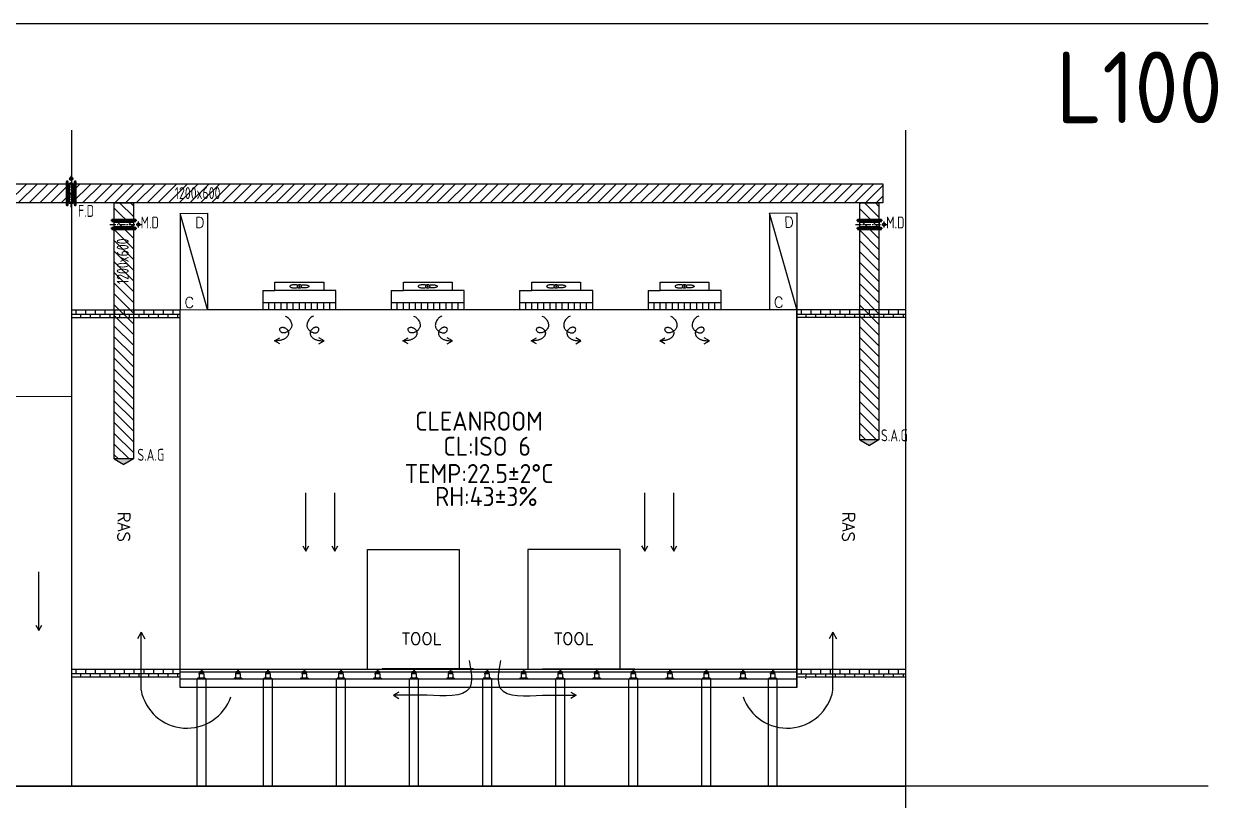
# Model space of a CAD drawing. Header units: millimetres. Extents: x 108 to 3316, y 96 to 2090.
# Drawn here: x 1098.6 to 1348.6, y 790 to 952.5 of the extents above; entities that cross this region are included whole.
import ezdxf
from ezdxf.enums import TextEntityAlignment as Align

# ---------------------------------------------------------------- set-up
doc = ezdxf.new("R2010")
doc.units = ezdxf.units.MM
doc.linetypes.add('CENTER', pattern=[2, 1.25, -0.25, 0.25, -0.25])
for name, color, linetype in [('A-DETL-01', 1, 'Continuous'), ('DETL-TXT', 4, 'Continuous'), ('M-CEQPM-MAU', 22, 'Continuous'), ('M-CMDUCT-LINE', 15, 'Continuous'), ('M-EQPM-TXT', 4, 'Continuous'), ('M-FM-LINE3', 3, 'Continuous'), ('M-HVAC-CMDUCT', 150, 'Continuous'), ('U-EX-TXT', 4, 'Continuous')]:
    doc.layers.add(name, color=color, linetype=linetype)
doc.styles.add('AA-TXT', font='isocp.shx', dxfattribs={"bigfont": 'chineset.shx'})
doc.styles.add('STDTEXT', font='simplex.shx', dxfattribs={"bigfont": 'china.shx'})

msp = doc.modelspace()

# ---------------------------------------------------------------- hatches: boundary and pattern name
at = {"layer": 'M-CEQPM-MAU'}
h = msp.add_hatch(dxfattribs=at)
h.set_pattern_fill('AR-B88', color=252, scale=0.01)
h.set_pattern_definition([(360, (-39781.4396, -83852.844), (1e-15, 2.032), []), (90, (-39781.4396, -83852.844), (-1.016, 2.032), [2.032, -2.032])])
h.paths.add_polyline_path([(1131.29, 892.67), (1108.54, 892.67), (1108.54, 891.06), (1131.29, 891.06)])
h = msp.add_hatch(dxfattribs=at)
h.set_pattern_fill('AR-B88', color=252, scale=0.01)
h.set_pattern_definition([(360, (-39629.5873, -83852.7916), (1e-15, 2.032), []), (90, (-39629.5873, -83852.7916), (-1.016, 2.032), [2.032, -2.032])])
h.paths.add_polyline_path([(1283.14, 892.72), (1260.39, 892.72), (1260.39, 891.12), (1283.14, 891.12)])
h = msp.add_hatch(dxfattribs=at)
h.set_pattern_fill('AR-B88', color=252, scale=0.01)
h.set_pattern_definition([(360, (-39781.4396, -83928.0718), (1e-15, 2.032), []), (90, (-39781.4396, -83928.0718), (-1.016, 2.032), [2.032, -2.032])])
h.paths.add_polyline_path([(1131.29, 817.44), (1108.54, 817.44), (1108.54, 815.84), (1131.29, 815.84)])
h = msp.add_hatch(dxfattribs=at)
h.set_pattern_fill('AR-B88', color=252, scale=0.01)
h.set_pattern_definition([(360, (-39629.5873, -83928.086), (1e-15, 2.032), []), (90, (-39629.5873, -83928.086), (-1.016, 2.032), [2.032, -2.032])])
h.paths.add_polyline_path([(1283.14, 817.43), (1260.39, 817.43), (1260.39, 815.82), (1283.14, 815.82)])
at = {"layer": 'M-CMDUCT-LINE'}
h = msp.add_hatch(dxfattribs=at)
h.set_pattern_fill('ANSI31', color=256, scale=0.5, style=0)
h.set_pattern_definition([(45, (1845.444, 742.6032), (-1.122532, 1.122532), [])])
h.paths.add_polyline_path([(954.05, 919.06), (1278.43, 919.06), (1278.43, 915.06), (954.05, 915.06)])
h = msp.add_hatch(dxfattribs=at)
h.set_pattern_fill('ANSI31', color=256, scale=0.5, angle=-90, style=0)
h.set_pattern_definition([(315, (945.0578, 62.6425), (1.122532, 1.122532), [])])
h.paths.add_polyline_path([(1121.51, 915.06), (1121.51, 861.43), (1117.51, 861.43), (1117.51, 915.06)])
h = msp.add_hatch(dxfattribs=at)
h.set_pattern_fill('ANSI31', color=256, scale=0.5, angle=-90, style=0)
h.set_pattern_definition([(315, (1101.147, 37.8193), (1.122532, 1.122532), [])])
h.paths.add_polyline_path([(1277.6, 915.06), (1277.6, 865.41), (1273.6, 865.41), (1273.6, 915.06)])
at = {"layer": 'M-FM-LINE3', "linetype": 'Continuous'}
h = msp.add_hatch(color=256, dxfattribs=at)
edge = h.paths.add_edge_path()
edge.add_arc((1108.5, 920.1), 0.333, 0, 360)
at = {"layer": 'M-HVAC-CMDUCT'}
for points in [[(1277.6, 865.41), (1273.6, 865.41), (1275.6, 864.25)], [(1121.51, 861.43), (1117.51, 861.43), (1119.51, 860.27)]]:
    msp.add_hatch(color=256, dxfattribs=at).paths.add_polyline_path(points)

# ---------------------------------------------------------------- linework, layer by layer
at = {"color": 252}
for points in [[(1108.54, 892.67), (1131.29, 892.67)], [(1260.39, 892.72), (1283.14, 892.72)], [(1108.54, 891.06), (1131.29, 891.06)], [(1260.39, 891.12), (1283.14, 891.12)], [(1108.54, 817.44), (1131.29, 817.44)], [(1108.54, 815.84), (1131.29, 815.84)], [(1260.39, 817.43), (1283.14, 817.43)], [(1260.39, 815.82), (1283.14, 815.82)]]:
    msp.add_lwpolyline(points, dxfattribs=at)
at = {"layer": 'A-DETL-01', "color": 252, "linetype": 'Continuous'}
for p, q in [((1108.54, 930.26), (1108.54, 792.9)), ((1283.14, 930.26), (1283.14, 792.9)), ((1260.39, 892.72), (1260.39, 813.6))]:
    msp.add_line(p, q, dxfattribs=at)
at = {"layer": 'A-DETL-01', "color": 252}
msp.add_lwpolyline([(995.18, 792.9), (1283.14, 792.9), (1283.14, 593.3), (995.18, 593.3)], close=True, dxfattribs=at)
at = {"layer": 'M-CEQPM-MAU', "color": 252}
for p, q in [((1131.29, 912.84), (1131.29, 892.67)), ((1254.65, 912.89), (1254.65, 892.72)), ((1131.29, 892.67), (1137.03, 892.72)), ((1170.55, 817.48), (1170.55, 842.48)), ((1170.55, 842.48), (1189.69, 842.48)), ((1189.69, 842.48), (1189.69, 817.48)), ((1223.43, 842.48), (1204.12, 842.48)), ((1204.12, 842.48), (1204.12, 817.48)), ((1223.43, 817.48), (1223.43, 842.48)), ((1192.75, 817.48), (1173.61, 817.48)), ((1207.18, 817.48), (1226.49, 817.48))]:
    msp.add_line(p, q, dxfattribs=at)
at = {"layer": 'M-CEQPM-MAU', "color": 252, "ltscale": 0.1}
for p, q in [((1151.16, 896.72), (1151.16, 898.42)), ((1151.16, 898.42), (1161.36, 898.42)), ((1161.36, 898.42), (1161.36, 896.72)), ((1178.04, 896.72), (1178.04, 898.42)), ((1178.04, 898.42), (1188.24, 898.42)), ((1188.24, 898.42), (1188.24, 896.72)), ((1204.92, 896.72), (1204.92, 898.42)), ((1204.92, 898.42), (1215.12, 898.42)), ((1215.12, 898.42), (1215.12, 896.72)), ((1231.8, 896.72), (1231.8, 898.42)), ((1231.8, 898.42), (1242, 898.42)), ((1242, 898.42), (1242, 896.72)), ((1148.61, 896.72), (1151.16, 896.72)), ((1148.61, 896.72), (1148.61, 892.72)), ((1161.36, 896.72), (1151.16, 896.72)), ((1163.91, 896.72), (1161.36, 896.72)), ((1163.91, 892.72), (1163.91, 896.72)), ((1175.49, 896.72), (1178.04, 896.72)), ((1175.49, 896.72), (1175.49, 892.72)), ((1188.24, 896.72), (1178.04, 896.72)), ((1190.79, 896.72), (1188.24, 896.72)), ((1190.79, 892.72), (1190.79, 896.72)), ((1202.37, 896.72), (1204.92, 896.72)), ((1202.37, 896.72), (1202.37, 892.72)), ((1215.12, 896.72), (1204.92, 896.72)), ((1217.67, 896.72), (1215.12, 896.72)), ((1217.67, 892.72), (1217.67, 896.72)), ((1229.25, 896.72), (1231.8, 896.72)), ((1229.25, 896.72), (1229.25, 892.72)), ((1242, 896.72), (1231.8, 896.72)), ((1244.55, 896.72), (1242, 896.72)), ((1244.55, 892.72), (1244.55, 896.72)), ((1131.29, 813.55), (1131.29, 892.67)), ((1137.03, 892.72), (1260.39, 892.72)), ((1148.61, 894.22), (1163.91, 894.22)), ((1148.61, 892.72), (1163.91, 892.72)), ((1149.89, 892.72), (1149.89, 894.22)), ((1151.16, 892.72), (1151.16, 894.22)), ((1152.44, 892.72), (1152.44, 894.22)), ((1153.71, 892.72), (1153.71, 894.22)), ((1154.99, 892.72), (1154.99, 894.22)), ((1156.26, 892.72), (1156.26, 894.22)), ((1157.54, 892.72), (1157.54, 894.22)), ((1158.81, 892.72), (1158.81, 894.22)), ((1160.09, 892.72), (1160.09, 894.22)), ((1161.36, 892.72), (1161.36, 894.22)), ((1162.64, 892.72), (1162.64, 894.22)), ((1175.49, 894.22), (1190.79, 894.22)), ((1175.49, 892.72), (1190.79, 892.72)), ((1176.76, 892.72), (1176.76, 894.22)), ((1178.04, 892.72), (1178.04, 894.22)), ((1179.31, 892.72), (1179.31, 894.22)), ((1180.59, 892.72), (1180.59, 894.22)), ((1181.86, 892.72), (1181.86, 894.22)), ((1183.14, 892.72), (1183.14, 894.22)), ((1184.41, 892.72), (1184.41, 894.22)), ((1185.69, 892.72), (1185.69, 894.22)), ((1186.96, 892.72), (1186.96, 894.22)), ((1188.24, 892.72), (1188.24, 894.22)), ((1189.51, 892.72), (1189.51, 894.22)), ((1202.37, 894.22), (1217.67, 894.22)), ((1202.37, 892.72), (1217.67, 892.72)), ((1203.64, 892.72), (1203.64, 894.22)), ((1204.92, 892.72), (1204.92, 894.22)), ((1206.19, 892.72), (1206.19, 894.22)), ((1207.47, 892.72), (1207.47, 894.22)), ((1208.74, 892.72), (1208.74, 894.22)), ((1210.02, 892.72), (1210.02, 894.22)), ((1211.29, 892.72), (1211.29, 894.22)), ((1212.57, 892.72), (1212.57, 894.22)), ((1213.84, 892.72), (1213.84, 894.22)), ((1215.12, 892.72), (1215.12, 894.22)), ((1216.39, 892.72), (1216.39, 894.22)), ((1229.25, 894.22), (1244.55, 894.22)), ((1229.25, 892.72), (1244.55, 892.72)), ((1230.52, 892.72), (1230.52, 894.22)), ((1231.8, 892.72), (1231.8, 894.22)), ((1233.07, 892.72), (1233.07, 894.22)), ((1234.35, 892.72), (1234.35, 894.22)), ((1235.62, 892.72), (1235.62, 894.22)), ((1236.9, 892.72), (1236.9, 894.22)), ((1238.17, 892.72), (1238.17, 894.22)), ((1239.45, 892.72), (1239.45, 894.22)), ((1240.72, 892.72), (1240.72, 894.22)), ((1242, 892.72), (1242, 894.22)), ((1243.27, 892.72), (1243.27, 894.22)), ((1260.39, 813.6), (1260.39, 892.72)), ((1131.29, 817.44), (1134.81, 817.44)), ((1134.81, 816.81), (1131.29, 816.81)), ((1134.81, 817.43), (1240.51, 817.44)), ((1240.51, 816.81), (1134.81, 816.79)), ((1136.55, 815.53), (1134.95, 815.53)), ((1134.95, 815.53), (1134.95, 815.4)), ((1136.55, 815.4), (1134.95, 815.4)), ((1135.27, 816.46), (1135.27, 815.62)), ((1136.23, 816.46), (1135.27, 816.46)), ((1135.27, 815.62), (1136.23, 815.62)), ((1136.19, 816.6), (1135.3, 816.6)), ((1135.3, 816.46), (1135.3, 816.6)), ((1135.32, 815.62), (1135.32, 815.54)), ((1135.33, 816.92), (1135.41, 816.92)), ((1135.33, 816.92), (1135.33, 816.6)), ((1135.41, 816.92), (1135.41, 816.86)), ((1135.69, 816.86), (1135.41, 816.86)), ((1135.75, 817.5), (1135.64, 816.86)), ((1135.7, 816.92), (1135.68, 816.6)), ((1135.79, 816.92), (1135.7, 816.92)), ((1135.75, 817.5), (1135.85, 816.86)), ((1135.79, 816.92), (1135.81, 816.6)), ((1136.08, 816.86), (1135.8, 816.86)), ((1136.08, 816.92), (1136.08, 816.86)), ((1136.16, 816.92), (1136.08, 816.92)), ((1136.16, 816.92), (1136.16, 816.6)), ((1136.17, 815.62), (1136.17, 815.53)), ((1136.19, 816.46), (1136.19, 816.6)), ((1136.23, 816.46), (1136.23, 815.62)), ((1136.55, 815.53), (1136.55, 815.4)), ((1144.2, 815.53), (1142.6, 815.53)), ((1142.6, 815.53), (1142.6, 815.4)), ((1144.2, 815.4), (1142.6, 815.4)), ((1142.92, 816.46), (1142.92, 815.62)), ((1143.88, 816.46), (1142.92, 816.46)), ((1142.92, 815.62), (1143.88, 815.62)), ((1143.84, 816.6), (1142.95, 816.6)), ((1142.95, 816.46), (1142.95, 816.6)), ((1142.97, 815.62), (1142.97, 815.54)), ((1142.98, 816.92), (1143.06, 816.92)), ((1142.98, 816.92), (1142.98, 816.6)), ((1143.06, 816.92), (1143.06, 816.86)), ((1143.34, 816.86), (1143.06, 816.86)), ((1143.4, 817.5), (1143.29, 816.86)), ((1143.35, 816.92), (1143.33, 816.6)), ((1143.44, 816.92), (1143.35, 816.92)), ((1143.4, 817.5), (1143.5, 816.86)), ((1143.44, 816.92), (1143.46, 816.6)), ((1143.73, 816.86), (1143.45, 816.86)), ((1143.73, 816.92), (1143.73, 816.86)), ((1143.81, 816.92), (1143.73, 816.92)), ((1143.81, 816.92), (1143.81, 816.6)), ((1143.82, 815.62), (1143.82, 815.53)), ((1143.84, 816.46), (1143.84, 816.6)), ((1143.88, 816.46), (1143.88, 815.62)), ((1144.2, 815.53), (1144.2, 815.4)), ((1150.45, 815.53), (1148.85, 815.53)), ((1148.85, 815.53), (1148.85, 815.4)), ((1150.45, 815.4), (1148.85, 815.4)), ((1149.17, 816.46), (1149.17, 815.62)), ((1150.13, 816.46), (1149.17, 816.46)), ((1149.17, 815.62), (1150.13, 815.62)), ((1150.09, 816.6), (1149.21, 816.6)), ((1149.21, 816.46), (1149.21, 816.6)), ((1149.22, 815.62), (1149.22, 815.54)), ((1149.23, 816.92), (1149.31, 816.92)), ((1149.23, 816.92), (1149.23, 816.6)), ((1149.31, 816.92), (1149.31, 816.86)), ((1149.59, 816.86), (1149.31, 816.86)), ((1149.65, 817.5), (1149.54, 816.86)), ((1149.6, 816.92), (1149.58, 816.6)), ((1149.69, 816.92), (1149.6, 816.92)), ((1149.65, 817.5), (1149.75, 816.86)), ((1149.69, 816.92), (1149.71, 816.6)), ((1149.98, 816.86), (1149.7, 816.86)), ((1149.98, 816.92), (1149.98, 816.86)), ((1150.06, 816.92), (1149.98, 816.92)), ((1150.06, 816.92), (1150.06, 816.6)), ((1150.07, 815.62), (1150.07, 815.53)), ((1150.09, 816.46), (1150.09, 816.6)), ((1150.13, 816.46), (1150.13, 815.62)), ((1150.45, 815.53), (1150.45, 815.4)), ((1158.1, 815.53), (1156.5, 815.53)), ((1156.5, 815.53), (1156.5, 815.4)), ((1158.1, 815.4), (1156.5, 815.4)), ((1156.82, 816.46), (1156.82, 815.62)), ((1157.78, 816.46), (1156.82, 816.46)), ((1156.82, 815.62), (1157.78, 815.62)), ((1157.74, 816.6), (1156.86, 816.6)), ((1156.86, 816.46), (1156.86, 816.6)), ((1156.87, 815.62), (1156.87, 815.54)), ((1156.88, 816.92), (1156.96, 816.92)), ((1156.88, 816.92), (1156.88, 816.6)), ((1156.96, 816.92), (1156.96, 816.86)), ((1157.24, 816.86), (1156.96, 816.86)), ((1157.3, 817.5), (1157.19, 816.86)), ((1157.25, 816.92), (1157.23, 816.6)), ((1157.34, 816.92), (1157.25, 816.92)), ((1157.3, 817.5), (1157.4, 816.86)), ((1157.34, 816.92), (1157.36, 816.6)), ((1157.63, 816.86), (1157.35, 816.86)), ((1157.63, 816.92), (1157.63, 816.86)), ((1157.71, 816.92), (1157.63, 816.92)), ((1157.71, 816.92), (1157.71, 816.6)), ((1157.72, 815.62), (1157.72, 815.53)), ((1157.74, 816.46), (1157.74, 816.6)), ((1157.78, 816.46), (1157.78, 815.62)), ((1158.1, 815.53), (1158.1, 815.4)), ((1165.75, 815.53), (1164.15, 815.53)), ((1164.15, 815.53), (1164.15, 815.4)), ((1165.75, 815.4), (1164.15, 815.4)), ((1164.47, 816.46), (1164.47, 815.62)), ((1165.43, 816.46), (1164.47, 816.46)), ((1164.47, 815.62), (1165.43, 815.62)), ((1165.39, 816.6), (1164.51, 816.6)), ((1164.51, 816.46), (1164.51, 816.6)), ((1164.52, 815.62), (1164.52, 815.54)), ((1164.53, 816.92), (1164.61, 816.92)), ((1164.53, 816.92), (1164.53, 816.6)), ((1164.61, 816.92), (1164.61, 816.86)), ((1164.89, 816.86), (1164.61, 816.86)), ((1164.95, 817.5), (1164.84, 816.86)), ((1164.9, 816.92), (1164.88, 816.6)), ((1164.99, 816.92), (1164.9, 816.92)), ((1164.95, 817.5), (1165.05, 816.86)), ((1164.99, 816.92), (1165.01, 816.6)), ((1165.28, 816.86), (1165, 816.86)), ((1165.28, 816.92), (1165.28, 816.86)), ((1165.36, 816.92), (1165.28, 816.92)), ((1165.36, 816.92), (1165.36, 816.6)), ((1165.37, 815.62), (1165.37, 815.53)), ((1165.39, 816.46), (1165.39, 816.6)), ((1165.43, 816.46), (1165.43, 815.62)), ((1165.75, 815.53), (1165.75, 815.4)), ((1173.4, 815.53), (1171.8, 815.53)), ((1171.8, 815.53), (1171.8, 815.4)), ((1173.4, 815.4), (1171.8, 815.4)), ((1172.12, 816.46), (1172.12, 815.62)), ((1173.08, 816.46), (1172.12, 816.46)), ((1172.12, 815.62), (1173.08, 815.62)), ((1173.04, 816.6), (1172.16, 816.6)), ((1172.16, 816.46), (1172.16, 816.6)), ((1172.17, 815.62), (1172.17, 815.54)), ((1172.18, 816.92), (1172.26, 816.92)), ((1172.18, 816.92), (1172.18, 816.6)), ((1172.26, 816.92), (1172.26, 816.86)), ((1172.54, 816.86), (1172.26, 816.86)), ((1172.6, 817.5), (1172.49, 816.86)), ((1172.55, 816.92), (1172.53, 816.6)), ((1172.64, 816.92), (1172.55, 816.92)), ((1172.6, 817.5), (1172.7, 816.86)), ((1172.64, 816.92), (1172.66, 816.6)), ((1172.93, 816.86), (1172.65, 816.86)), ((1172.93, 816.92), (1172.93, 816.86)), ((1173.01, 816.92), (1172.93, 816.92)), ((1173.01, 816.92), (1173.01, 816.6)), ((1173.02, 815.62), (1173.02, 815.53)), ((1173.04, 816.46), (1173.04, 816.6)), ((1173.08, 816.46), (1173.08, 815.62)), ((1173.4, 815.53), (1173.4, 815.4)), ((1181.05, 815.53), (1179.45, 815.53)), ((1179.45, 815.53), (1179.45, 815.4)), ((1181.05, 815.4), (1179.45, 815.4)), ((1179.77, 816.46), (1179.77, 815.62)), ((1180.73, 816.46), (1179.77, 816.46)), ((1179.77, 815.62), (1180.73, 815.62)), ((1180.69, 816.6), (1179.81, 816.6)), ((1179.81, 816.46), (1179.81, 816.6)), ((1179.82, 815.62), (1179.82, 815.54)), ((1179.83, 816.92), (1179.91, 816.92)), ((1179.83, 816.92), (1179.83, 816.6)), ((1179.91, 816.92), (1179.91, 816.86)), ((1180.19, 816.86), (1179.91, 816.86)), ((1180.25, 817.5), (1180.14, 816.86)), ((1180.2, 816.92), (1180.18, 816.6)), ((1180.29, 816.92), (1180.2, 816.92)), ((1180.25, 817.5), (1180.35, 816.86)), ((1180.29, 816.92), (1180.31, 816.6)), ((1180.58, 816.86), (1180.3, 816.86)), ((1180.58, 816.92), (1180.58, 816.86)), ((1180.66, 816.92), (1180.58, 816.92)), ((1180.66, 816.92), (1180.66, 816.6)), ((1180.67, 815.62), (1180.67, 815.53)), ((1180.69, 816.46), (1180.69, 816.6)), ((1180.73, 816.46), (1180.73, 815.62)), ((1181.05, 815.53), (1181.05, 815.4)), ((1188.7, 815.53), (1187.1, 815.53)), ((1187.1, 815.53), (1187.1, 815.4)), ((1188.7, 815.4), (1187.1, 815.4)), ((1187.42, 816.46), (1187.42, 815.62)), ((1188.38, 816.46), (1187.42, 816.46)), ((1187.42, 815.62), (1188.38, 815.62)), ((1188.34, 816.6), (1187.46, 816.6)), ((1187.46, 816.46), (1187.46, 816.6)), ((1187.47, 815.62), (1187.47, 815.54)), ((1187.48, 816.92), (1187.56, 816.92)), ((1187.48, 816.92), (1187.48, 816.6)), ((1187.56, 816.92), (1187.56, 816.86)), ((1187.84, 816.86), (1187.56, 816.86)), ((1187.9, 817.5), (1187.79, 816.86)), ((1187.85, 816.92), (1187.83, 816.6)), ((1187.94, 816.92), (1187.85, 816.92)), ((1187.9, 817.5), (1188, 816.86)), ((1187.94, 816.92), (1187.96, 816.6)), ((1188.23, 816.86), (1187.95, 816.86)), ((1188.23, 816.92), (1188.23, 816.86)), ((1188.31, 816.92), (1188.23, 816.92)), ((1188.31, 816.92), (1188.31, 816.6)), ((1188.32, 815.62), (1188.32, 815.53)), ((1188.34, 816.46), (1188.34, 816.6)), ((1188.38, 816.46), (1188.38, 815.62)), ((1188.7, 815.53), (1188.7, 815.4)), ((1196.35, 815.53), (1194.75, 815.53)), ((1194.75, 815.53), (1194.75, 815.4)), ((1196.35, 815.4), (1194.75, 815.4)), ((1195.07, 816.46), (1195.07, 815.62)), ((1196.03, 816.46), (1195.07, 816.46)), ((1195.07, 815.62), (1196.03, 815.62)), ((1195.99, 816.6), (1195.11, 816.6)), ((1195.11, 816.46), (1195.11, 816.6)), ((1195.12, 815.62), (1195.12, 815.54)), ((1195.13, 816.92), (1195.21, 816.92)), ((1195.13, 816.92), (1195.13, 816.6)), ((1195.21, 816.92), (1195.21, 816.86)), ((1195.49, 816.86), (1195.21, 816.86)), ((1195.55, 817.5), (1195.44, 816.86)), ((1195.5, 816.92), (1195.48, 816.6)), ((1195.59, 816.92), (1195.5, 816.92)), ((1195.55, 817.5), (1195.65, 816.86)), ((1195.59, 816.92), (1195.61, 816.6)), ((1195.88, 816.86), (1195.6, 816.86)), ((1195.88, 816.92), (1195.88, 816.86)), ((1195.96, 816.92), (1195.88, 816.92)), ((1195.96, 816.92), (1195.96, 816.6)), ((1195.97, 815.62), (1195.97, 815.53)), ((1195.99, 816.46), (1195.99, 816.6)), ((1196.03, 816.46), (1196.03, 815.62)), ((1196.35, 815.53), (1196.35, 815.4)), ((1204, 815.53), (1202.4, 815.53)), ((1202.4, 815.53), (1202.4, 815.4)), ((1204, 815.4), (1202.4, 815.4)), ((1202.72, 816.46), (1202.72, 815.62)), ((1203.68, 816.46), (1202.72, 816.46)), ((1202.72, 815.62), (1203.68, 815.62)), ((1203.64, 816.6), (1202.76, 816.6)), ((1202.76, 816.46), (1202.76, 816.6)), ((1202.77, 815.62), (1202.77, 815.54)), ((1202.78, 816.92), (1202.86, 816.92)), ((1202.78, 816.92), (1202.78, 816.6)), ((1202.86, 816.92), (1202.86, 816.86)), ((1203.14, 816.86), (1202.86, 816.86)), ((1203.2, 817.5), (1203.09, 816.86)), ((1203.15, 816.92), (1203.13, 816.6)), ((1203.24, 816.92), (1203.15, 816.92)), ((1203.2, 817.5), (1203.3, 816.86)), ((1203.24, 816.92), (1203.26, 816.6)), ((1203.53, 816.86), (1203.25, 816.86)), ((1203.53, 816.92), (1203.53, 816.86)), ((1203.61, 816.92), (1203.53, 816.92)), ((1203.61, 816.92), (1203.61, 816.6)), ((1203.62, 815.62), (1203.62, 815.53)), ((1203.64, 816.46), (1203.64, 816.6)), ((1203.68, 816.46), (1203.68, 815.62)), ((1204, 815.53), (1204, 815.4)), ((1211.65, 815.53), (1210.05, 815.53)), ((1210.05, 815.53), (1210.05, 815.4)), ((1211.65, 815.4), (1210.05, 815.4)), ((1210.37, 816.46), (1210.37, 815.62)), ((1211.33, 816.46), (1210.37, 816.46)), ((1210.37, 815.62), (1211.33, 815.62)), ((1211.29, 816.6), (1210.41, 816.6)), ((1210.41, 816.46), (1210.41, 816.6)), ((1210.42, 815.62), (1210.42, 815.54)), ((1210.43, 816.92), (1210.51, 816.92)), ((1210.43, 816.92), (1210.43, 816.6)), ((1210.51, 816.92), (1210.51, 816.86)), ((1210.79, 816.86), (1210.51, 816.86)), ((1210.85, 817.5), (1210.74, 816.86)), ((1210.8, 816.92), (1210.78, 816.6)), ((1210.89, 816.92), (1210.8, 816.92)), ((1210.85, 817.5), (1210.95, 816.86)), ((1210.89, 816.92), (1210.91, 816.6)), ((1211.18, 816.86), (1210.9, 816.86)), ((1211.18, 816.92), (1211.18, 816.86)), ((1211.26, 816.92), (1211.18, 816.92)), ((1211.26, 816.92), (1211.26, 816.6)), ((1211.27, 815.62), (1211.27, 815.53)), ((1211.29, 816.46), (1211.29, 816.6)), ((1211.33, 816.46), (1211.33, 815.62)), ((1211.65, 815.53), (1211.65, 815.4)), ((1219.3, 815.53), (1217.7, 815.53)), ((1217.7, 815.53), (1217.7, 815.4)), ((1219.3, 815.4), (1217.7, 815.4)), ((1218.02, 816.46), (1218.02, 815.62)), ((1218.98, 816.46), (1218.02, 816.46)), ((1218.02, 815.62), (1218.98, 815.62)), ((1218.94, 816.6), (1218.06, 816.6)), ((1218.06, 816.46), (1218.06, 816.6)), ((1218.07, 815.62), (1218.07, 815.54)), ((1218.08, 816.92), (1218.16, 816.92)), ((1218.08, 816.92), (1218.08, 816.6)), ((1218.16, 816.92), (1218.16, 816.86)), ((1218.44, 816.86), (1218.16, 816.86)), ((1218.5, 817.5), (1218.39, 816.86)), ((1218.45, 816.92), (1218.43, 816.6)), ((1218.54, 816.92), (1218.45, 816.92)), ((1218.5, 817.5), (1218.6, 816.86)), ((1218.54, 816.92), (1218.56, 816.6)), ((1218.83, 816.86), (1218.55, 816.86)), ((1218.83, 816.92), (1218.83, 816.86)), ((1218.91, 816.92), (1218.83, 816.92)), ((1218.91, 816.92), (1218.91, 816.6)), ((1218.92, 815.62), (1218.92, 815.53)), ((1218.94, 816.46), (1218.94, 816.6)), ((1218.98, 816.46), (1218.98, 815.62)), ((1219.3, 815.53), (1219.3, 815.4)), ((1226.95, 815.53), (1225.35, 815.53)), ((1225.35, 815.53), (1225.35, 815.4)), ((1226.95, 815.4), (1225.35, 815.4)), ((1225.67, 816.46), (1225.67, 815.62)), ((1226.63, 816.46), (1225.67, 816.46)), ((1225.67, 815.62), (1226.63, 815.62)), ((1226.59, 816.6), (1225.71, 816.6)), ((1225.71, 816.46), (1225.71, 816.6)), ((1225.72, 815.62), (1225.72, 815.54)), ((1225.73, 816.92), (1225.81, 816.92)), ((1225.73, 816.92), (1225.73, 816.6)), ((1225.81, 816.92), (1225.81, 816.86)), ((1226.09, 816.86), (1225.81, 816.86)), ((1226.15, 817.5), (1226.04, 816.86)), ((1226.1, 816.92), (1226.08, 816.6)), ((1226.19, 816.92), (1226.1, 816.92)), ((1226.15, 817.5), (1226.25, 816.86)), ((1226.19, 816.92), (1226.21, 816.6)), ((1226.48, 816.86), (1226.2, 816.86)), ((1226.48, 816.92), (1226.48, 816.86)), ((1226.56, 816.92), (1226.48, 816.92)), ((1226.56, 816.92), (1226.56, 816.6)), ((1226.57, 815.62), (1226.57, 815.53)), ((1226.59, 816.46), (1226.59, 816.6)), ((1226.63, 816.46), (1226.63, 815.62)), ((1226.95, 815.53), (1226.95, 815.4)), ((1234.6, 815.53), (1233, 815.53)), ((1233, 815.53), (1233, 815.4)), ((1234.6, 815.4), (1233, 815.4)), ((1233.32, 816.46), (1233.32, 815.62)), ((1234.28, 816.46), (1233.32, 816.46)), ((1233.32, 815.62), (1234.28, 815.62)), ((1234.24, 816.6), (1233.36, 816.6)), ((1233.36, 816.46), (1233.36, 816.6)), ((1233.37, 815.62), (1233.37, 815.54)), ((1233.38, 816.92), (1233.46, 816.92)), ((1233.38, 816.92), (1233.38, 816.6)), ((1233.46, 816.92), (1233.46, 816.86)), ((1233.74, 816.86), (1233.46, 816.86)), ((1233.8, 817.5), (1233.69, 816.86)), ((1233.75, 816.92), (1233.73, 816.6)), ((1233.84, 816.92), (1233.75, 816.92)), ((1233.8, 817.5), (1233.9, 816.86)), ((1233.84, 816.92), (1233.86, 816.6)), ((1234.13, 816.86), (1233.85, 816.86)), ((1234.13, 816.92), (1234.13, 816.86)), ((1234.21, 816.92), (1234.13, 816.92)), ((1234.21, 816.92), (1234.21, 816.6)), ((1234.22, 815.62), (1234.22, 815.53)), ((1234.24, 816.46), (1234.24, 816.6)), ((1234.28, 816.46), (1234.28, 815.62)), ((1234.6, 815.53), (1234.6, 815.4)), ((1240.51, 817.43), (1260.39, 817.43)), ((1260.39, 816.79), (1240.51, 816.79)), ((1242.25, 815.53), (1240.65, 815.53)), ((1240.65, 815.53), (1240.65, 815.4)), ((1242.25, 815.4), (1240.65, 815.4)), ((1240.97, 816.46), (1240.97, 815.62)), ((1241.93, 816.46), (1240.97, 816.46)), ((1240.97, 815.62), (1241.93, 815.62)), ((1241.89, 816.6), (1241.01, 816.6)), ((1241.01, 816.46), (1241.01, 816.6)), ((1241.02, 815.62), (1241.02, 815.54)), ((1241.03, 816.92), (1241.11, 816.92)), ((1241.03, 816.92), (1241.03, 816.6)), ((1241.11, 816.92), (1241.11, 816.86)), ((1241.39, 816.86), (1241.11, 816.86)), ((1241.45, 817.5), (1241.34, 816.86)), ((1241.4, 816.92), (1241.38, 816.6)), ((1241.49, 816.92), (1241.4, 816.92)), ((1241.45, 817.5), (1241.55, 816.86)), ((1241.49, 816.92), (1241.51, 816.6)), ((1241.78, 816.86), (1241.5, 816.86)), ((1241.78, 816.92), (1241.78, 816.86)), ((1241.86, 816.92), (1241.78, 816.92)), ((1241.86, 816.92), (1241.86, 816.6)), ((1241.87, 815.62), (1241.87, 815.53)), ((1241.89, 816.46), (1241.89, 816.6)), ((1241.93, 816.46), (1241.93, 815.62)), ((1242.25, 815.53), (1242.25, 815.4)), ((1249.9, 815.53), (1248.3, 815.53)), ((1248.3, 815.53), (1248.3, 815.4)), ((1249.9, 815.4), (1248.3, 815.4)), ((1248.62, 816.46), (1248.62, 815.62)), ((1249.58, 816.46), (1248.62, 816.46)), ((1248.62, 815.62), (1249.58, 815.62)), ((1249.54, 816.6), (1248.66, 816.6)), ((1248.66, 816.46), (1248.66, 816.6)), ((1248.67, 815.62), (1248.67, 815.54)), ((1248.68, 816.92), (1248.76, 816.92)), ((1248.68, 816.92), (1248.68, 816.6)), ((1248.76, 816.92), (1248.76, 816.86)), ((1249.04, 816.86), (1248.76, 816.86)), ((1249.1, 817.5), (1248.99, 816.86)), ((1249.05, 816.92), (1249.03, 816.6)), ((1249.14, 816.92), (1249.05, 816.92)), ((1249.1, 817.5), (1249.2, 816.86)), ((1249.14, 816.92), (1249.16, 816.6)), ((1249.43, 816.86), (1249.15, 816.86)), ((1249.43, 816.92), (1249.43, 816.86)), ((1249.51, 816.92), (1249.43, 816.92)), ((1249.51, 816.92), (1249.51, 816.6)), ((1249.52, 815.62), (1249.52, 815.53)), ((1249.54, 816.46), (1249.54, 816.6)), ((1249.58, 816.46), (1249.58, 815.62)), ((1249.9, 815.53), (1249.9, 815.4)), ((1256.15, 815.53), (1254.55, 815.53)), ((1254.55, 815.53), (1254.55, 815.4)), ((1256.15, 815.4), (1254.55, 815.4)), ((1254.87, 816.46), (1254.87, 815.62)), ((1255.83, 816.46), (1254.87, 816.46)), ((1254.87, 815.62), (1255.83, 815.62)), ((1255.79, 816.6), (1254.91, 816.6)), ((1254.91, 816.46), (1254.91, 816.6)), ((1254.92, 815.62), (1254.92, 815.54)), ((1254.93, 816.92), (1255.01, 816.92)), ((1254.93, 816.92), (1254.93, 816.6)), ((1255.01, 816.92), (1255.01, 816.86)), ((1255.3, 816.86), (1255.01, 816.86)), ((1255.35, 817.5), (1255.24, 816.86)), ((1255.3, 816.92), (1255.28, 816.6)), ((1255.4, 816.92), (1255.3, 816.92)), ((1255.35, 817.5), (1255.45, 816.86)), ((1255.4, 816.92), (1255.41, 816.6)), ((1255.68, 816.86), (1255.4, 816.86)), ((1255.68, 816.92), (1255.68, 816.86)), ((1255.76, 816.92), (1255.68, 816.92)), ((1255.76, 816.92), (1255.76, 816.6)), ((1255.77, 815.62), (1255.77, 815.53)), ((1255.79, 816.46), (1255.79, 816.6)), ((1255.83, 816.46), (1255.83, 815.62)), ((1256.15, 815.53), (1256.15, 815.4)), ((1262.2, 815.53), (1262.2, 815.4))]:
    msp.add_line(p, q, dxfattribs=at)
at = {"layer": 'M-CEQPM-MAU', "color": 252}
for points in [[(1137.03, 912.89), (1137.03, 892.72), (1131.29, 912.84)], [(1260.39, 912.95), (1260.39, 892.78), (1254.65, 912.89)]]:
    msp.add_lwpolyline(points, close=True, dxfattribs=at)
at = {"layer": 'M-CEQPM-MAU', "color": 252, "ltscale": 0.1}
for points in [[(1155.94, 897.81, 0.03966), (1155.67, 897.86, 0.032614), (1155.26, 897.89, 0.032614), (1154.85, 897.86, 0.044087), (1154.55, 897.8, 0.086721), (1154.31, 897.67, 0.233651), (1154.26, 897.57, 0.233651), (1154.31, 897.48, 0.086721), (1154.55, 897.35, 0.044087), (1154.85, 897.28, 0.032614), (1155.26, 897.26, 0.032614), (1155.67, 897.28, 0.03966), (1155.94, 897.34)], [(1156.59, 897.81, -0.03966), (1156.85, 897.86, -0.032614), (1157.26, 897.89, -0.032614), (1157.67, 897.86, -0.044087), (1157.97, 897.8, -0.086721), (1158.21, 897.67, -0.233651), (1158.26, 897.57, -0.233651), (1158.21, 897.48, -0.086721), (1157.97, 897.35, -0.044087), (1157.67, 897.28, -0.032614), (1157.26, 897.26, -0.032614), (1156.85, 897.28, -0.03966), (1156.59, 897.34)], [(1182.81, 897.81, 0.03966), (1182.55, 897.86, 0.032614), (1182.14, 897.89, 0.032614), (1181.73, 897.86, 0.044087), (1181.43, 897.8, 0.086721), (1181.19, 897.67, 0.233651), (1181.14, 897.57, 0.233651), (1181.19, 897.48, 0.086721), (1181.43, 897.35, 0.044087), (1181.73, 897.28, 0.032614), (1182.14, 897.26, 0.032614), (1182.55, 897.28, 0.03966), (1182.81, 897.34)], [(1183.46, 897.81, -0.03966), (1183.73, 897.86, -0.032614), (1184.14, 897.89, -0.032614), (1184.55, 897.86, -0.044087), (1184.85, 897.8, -0.086721), (1185.09, 897.67, -0.233651), (1185.14, 897.57, -0.233651), (1185.09, 897.48, -0.086721), (1184.85, 897.35, -0.044087), (1184.55, 897.28, -0.032614), (1184.14, 897.26, -0.032614), (1183.73, 897.28, -0.03966), (1183.46, 897.34)], [(1209.69, 897.81, 0.03966), (1209.43, 897.86, 0.032614), (1209.02, 897.89, 0.032614), (1208.61, 897.86, 0.044087), (1208.31, 897.8, 0.086721), (1208.07, 897.67, 0.233651), (1208.02, 897.57, 0.233651), (1208.07, 897.48, 0.086721), (1208.31, 897.35, 0.044087), (1208.61, 897.28, 0.032614), (1209.02, 897.26, 0.032614), (1209.43, 897.28, 0.03966), (1209.69, 897.34)], [(1210.34, 897.81, -0.03966), (1210.61, 897.86, -0.032614), (1211.02, 897.89, -0.032614), (1211.43, 897.86, -0.044087), (1211.73, 897.8, -0.086721), (1211.97, 897.67, -0.233651), (1212.02, 897.57, -0.233651), (1211.97, 897.48, -0.086721), (1211.73, 897.35, -0.044087), (1211.43, 897.28, -0.032614), (1211.02, 897.26, -0.032614), (1210.61, 897.28, -0.03966), (1210.34, 897.34)], [(1236.57, 897.81, 0.03966), (1236.3, 897.86, 0.032614), (1235.89, 897.89, 0.032614), (1235.49, 897.86, 0.044087), (1235.19, 897.8, 0.086721), (1234.94, 897.67, 0.233651), (1234.9, 897.57, 0.233651), (1234.94, 897.48, 0.086721), (1235.19, 897.35, 0.044087), (1235.49, 897.28, 0.032614), (1235.89, 897.26, 0.032614), (1236.3, 897.28, 0.03966), (1236.57, 897.34)], [(1237.22, 897.81, -0.03966), (1237.49, 897.86, -0.032614), (1237.9, 897.89, -0.032614), (1238.31, 897.86, -0.044087), (1238.6, 897.8, -0.086721), (1238.85, 897.67, -0.233651), (1238.9, 897.57, -0.233651), (1238.85, 897.48, -0.086721), (1238.6, 897.35, -0.044087), (1238.31, 897.28, -0.032614), (1237.9, 897.26, -0.032614), (1237.49, 897.28, -0.03966), (1237.22, 897.34)]]:
    msp.add_lwpolyline(points, format="xyb", dxfattribs=at)
at = {"layer": 'M-CEQPM-MAU', "color": 252, "ltscale": 0.1, "const_width": 0.2}
for points in [[(1156.36, 897.57, -1), (1156.16, 897.57, -1)], [(1183.24, 897.57, -1), (1183.04, 897.57, -1)], [(1210.12, 897.57, -1), (1209.92, 897.57, -1)], [(1237, 897.57, -1), (1236.8, 897.57, -1)]]:
    msp.add_lwpolyline(points, format="xyb", close=True, dxfattribs=at)
at = {"layer": 'M-CEQPM-MAU', "color": 252, "ltscale": 0.1}
for points in [[(1131.29, 815.4), (1134.81, 815.4)], [(1240.51, 813.6), (1131.29, 813.6), (1131.29, 815.4), (1240.51, 815.4)], [(1260.39, 813.6), (1240.51, 813.6), (1240.51, 815.4), (1260.39, 815.4)]]:
    msp.add_lwpolyline(points, dxfattribs=at)
for points in [[(1134.85, 792.9), (1134.85, 815.4), (1136.65, 815.4), (1136.65, 792.9)], [(1148.75, 792.9), (1148.75, 815.4), (1150.55, 815.4), (1150.55, 792.9)], [(1164.05, 792.9), (1164.05, 815.4), (1165.85, 815.4), (1165.85, 792.9)], [(1179.35, 792.9), (1179.35, 815.4), (1181.15, 815.4), (1181.15, 792.9)], [(1194.65, 792.9), (1194.65, 815.4), (1196.45, 815.4), (1196.45, 792.9)], [(1209.95, 792.9), (1209.95, 815.4), (1211.75, 815.4), (1211.75, 792.9)], [(1225.25, 792.9), (1225.25, 815.4), (1227.05, 815.4), (1227.05, 792.9)], [(1240.55, 792.9), (1240.55, 815.4), (1242.35, 815.4), (1242.35, 792.9)], [(1254.45, 792.9), (1254.45, 815.4), (1256.25, 815.4), (1256.25, 792.9)]]:
    msp.add_lwpolyline(points, close=True, dxfattribs=at)
for centre in [(1156.26, 897.57), (1183.14, 897.57), (1210.02, 897.57), (1236.9, 897.57)]:
    msp.add_circle(centre, 0.4, dxfattribs=at)
at = {"layer": 'M-FM-LINE3', "linetype": 'CENTER'}
for p, q in [((1108.5, 914.14), (1108.5, 920.72)), ((1116.59, 910.53), (1123.18, 910.53)), ((1122.55, 911.16), (1122.55, 909.91)), ((1272.68, 910.53), (1279.27, 910.53)), ((1278.64, 911.16), (1278.64, 909.91))]:
    msp.add_line(p, q, dxfattribs=at)
at = {"layer": 'M-FM-LINE3'}
for p, q in [((1107.67, 919.76), (1107.67, 914.35)), ((1109.34, 919.76), (1109.34, 914.35)), ((1122.22, 911.37), (1116.8, 911.37)), ((1278.31, 911.37), (1272.89, 911.37)), ((1122.22, 909.7), (1116.8, 909.7)), ((1278.31, 909.7), (1272.89, 909.7))]:
    msp.add_line(p, q, dxfattribs=at)
for points in [[(1107.88, 919.56), (1107.46, 919.56), (1107.46, 914.56), (1107.88, 914.56)], [(1108.92, 919.14), (1108.09, 919.14), (1108.09, 914.97), (1108.92, 914.97)], [(1109.55, 919.56), (1109.13, 919.56), (1109.13, 914.56), (1109.55, 914.56)], [(1122.01, 911.16), (1122.01, 911.57), (1117.01, 911.57), (1117.01, 911.16)], [(1121.59, 910.12), (1121.59, 910.95), (1117.43, 910.95), (1117.43, 910.12)], [(1278.1, 911.16), (1278.1, 911.57), (1273.1, 911.57), (1273.1, 911.16)], [(1277.68, 910.12), (1277.68, 910.95), (1273.52, 910.95), (1273.52, 910.12)], [(1122.01, 909.49), (1122.01, 909.91), (1117.01, 909.91), (1117.01, 909.49)], [(1278.1, 909.49), (1278.1, 909.91), (1273.1, 909.91), (1273.1, 909.49)]]:
    msp.add_lwpolyline(points, close=True, dxfattribs=at)
for centre in [(1108.5, 920.1), (1122.55, 910.53), (1278.64, 910.53)]:
    msp.add_circle(centre, 0.333, dxfattribs=at)
at = {"layer": 'M-HVAC-CMDUCT'}
for p, q in [((1277.6, 865.41), (1273.6, 865.41)), ((1273.6, 865.41), (1275.6, 864.25)), ((1277.6, 865.41), (1275.6, 864.25)), ((1117.51, 861.43), (1119.51, 860.27)), ((1121.51, 861.43), (1119.51, 860.27))]:
    msp.add_line(p, q, dxfattribs=at)
at = {"layer": 'M-HVAC-CMDUCT', "color": 252}
for p, q in [((1157.59, 842.14), (1157.59, 854.31)), ((1163.68, 842.14), (1163.68, 854.37)), ((1228.56, 842.14), (1228.56, 854.31)), ((1234.64, 842.14), (1234.64, 854.37)), ((1101.74, 825.55), (1101.74, 837.78))]:
    msp.add_line(p, q, dxfattribs=at)
for points in [[(1346.55, 952.53), (893.99, 952.53)], [(1108.54, 874.49), (995.18, 874.28)], [(1156.96, 843.25), (1157.59, 842.14), (1158.23, 843.25)], [(1163.04, 843.25), (1163.68, 842.14), (1164.32, 843.25)], [(1227.92, 843.25), (1228.56, 842.14), (1229.2, 843.25)], [(1234.01, 843.25), (1234.64, 842.14), (1235.28, 843.25)], [(1101.1, 826.65), (1101.74, 825.55), (1102.37, 826.65)], [(1123.13, 825.15), (1122.35, 823.8)], [(1123.13, 813.01), (1123.13, 825.15)], [(1123.13, 825.15), (1123.91, 823.8)], [(1267.96, 825.15), (1267.18, 823.8)], [(1267.96, 813.01), (1267.96, 825.15)], [(1267.96, 825.15), (1268.74, 823.8)], [(1177.08, 812.59), (1175.98, 811.95), (1177.08, 811.31)], [(1213.09, 812.59), (1214.19, 811.95), (1213.09, 811.31)], [(1346.55, 792.9), (893.99, 792.9)]]:
    msp.add_lwpolyline(points, dxfattribs=at)
at = {"layer": 'M-HVAC-CMDUCT'}
for points in [[(954.05, 919.06), (1278.43, 919.06), (1278.43, 915.06), (954.05, 915.06)], [(1121.51, 915.06), (1121.51, 861.43), (1117.51, 861.43), (1117.51, 915.06)], [(1277.6, 915.06), (1277.6, 865.41), (1273.6, 865.41), (1273.6, 915.06)]]:
    msp.add_lwpolyline(points, close=True, dxfattribs=at)
at = {"layer": 'M-HVAC-CMDUCT', "color": 252, "ltscale": 0.1}
for points in [[(1153.3, 891.35, -0.140241), (1153.97, 890.9, -0.038232), (1154.21, 890.64), (1154.28, 890.55), (1154.4, 890.34), (1154.5, 890.16), (1154.57, 889.99), (1154.62, 889.83), (1154.65, 889.67), (1154.67, 889.53), (1154.67, 889.39), (1154.66, 889.25), (1154.64, 889.13), (1154.6, 889), (1154.55, 888.88), (1154.49, 888.77), (1154.42, 888.65), (1154.33, 888.54), (1154.23, 888.43), (1154.13, 888.33), (1154.02, 888.23), (1153.9, 888.15), (1153.78, 888.07), (1153.65, 888), (1153.52, 887.95), (1153.39, 887.9), (1153.26, 887.87), (1153.14, 887.85), (1153.02, 887.84), (1152.9, 887.84), (1152.79, 887.85), (1152.69, 887.87), (1152.61, 887.9), (1152.53, 887.94), (1152.46, 887.98, -0.282011), (1152.16, 888.56, -0.222152), (1152.29, 888.88, -0.123311), (1152.56, 888.99), (1152.65, 889), (1152.76, 889), (1152.86, 889), (1152.97, 888.98), (1153.07, 888.96), (1153.17, 888.92), (1153.27, 888.88), (1153.36, 888.83), (1153.45, 888.77), (1153.53, 888.71), (1153.61, 888.64), (1153.68, 888.57), (1153.75, 888.5), (1153.81, 888.42), (1153.86, 888.35), (1153.9, 888.27), (1153.94, 888.18), (1153.97, 888.1), (1153.99, 888.01), (1154, 887.92), (1154.01, 887.83), (1154.01, 887.73), (1153.99, 887.63), (1153.97, 887.53), (1153.94, 887.44), (1153.91, 887.34), (1153.86, 887.24), (1153.8, 887.15), (1153.74, 887.06), (1153.66, 886.97), (1153.58, 886.89), (1153.49, 886.81), (1153.39, 886.73), (1153.28, 886.66), (1153.18, 886.59), (1153.06, 886.53), (1152.94, 886.47), (1152.82, 886.42), (1152.69, 886.38), (1152.55, 886.33), (1152.4, 886.3), (1152.24, 886.26), (1152.07, 886.24), (1151.89, 886.21), (1151.69, 886.19), (1151.48, 886.17), (1151.27, 886.16), (1151.06, 886.14)], [(1159.22, 891.35, 0.140241), (1158.54, 890.9, 0.038232), (1158.3, 890.64), (1158.24, 890.55), (1158.12, 890.34), (1158.02, 890.16), (1157.95, 889.99), (1157.9, 889.83), (1157.87, 889.67), (1157.85, 889.53), (1157.84, 889.39), (1157.85, 889.25), (1157.88, 889.13), (1157.91, 889), (1157.96, 888.88), (1158.03, 888.77), (1158.1, 888.65), (1158.19, 888.54), (1158.28, 888.43), (1158.39, 888.33), (1158.5, 888.23), (1158.62, 888.15), (1158.74, 888.07), (1158.87, 888), (1159, 887.95), (1159.13, 887.9), (1159.25, 887.87), (1159.38, 887.85), (1159.5, 887.84), (1159.62, 887.84), (1159.72, 887.85), (1159.82, 887.87), (1159.91, 887.9), (1159.99, 887.94), (1160.06, 887.98, 0.282011), (1160.36, 888.56, 0.222152), (1160.22, 888.88, 0.123311), (1159.96, 888.99), (1159.86, 889), (1159.76, 889), (1159.66, 889), (1159.55, 888.98), (1159.45, 888.96), (1159.35, 888.92), (1159.25, 888.88), (1159.16, 888.83), (1159.07, 888.77), (1158.99, 888.71), (1158.91, 888.64), (1158.84, 888.57), (1158.77, 888.5), (1158.71, 888.42), (1158.66, 888.35), (1158.61, 888.27), (1158.58, 888.18), (1158.55, 888.1), (1158.53, 888.01), (1158.51, 887.92), (1158.51, 887.83), (1158.51, 887.73), (1158.52, 887.63), (1158.54, 887.53), (1158.57, 887.44), (1158.61, 887.34), (1158.66, 887.24), (1158.72, 887.15), (1158.78, 887.06), (1158.86, 886.97), (1158.94, 886.89), (1159.03, 886.81), (1159.13, 886.73), (1159.23, 886.66), (1159.34, 886.59), (1159.46, 886.53), (1159.57, 886.47), (1159.7, 886.42), (1159.83, 886.38), (1159.97, 886.33), (1160.12, 886.3), (1160.27, 886.26), (1160.44, 886.24), (1160.63, 886.21), (1160.83, 886.19), (1161.03, 886.17), (1161.24, 886.16), (1161.45, 886.14)], [(1180.17, 891.35, -0.140241), (1180.85, 890.9, -0.038232), (1181.09, 890.64), (1181.16, 890.55), (1181.28, 890.34), (1181.38, 890.16), (1181.45, 889.99), (1181.5, 889.83), (1181.53, 889.67), (1181.55, 889.53), (1181.55, 889.39), (1181.54, 889.25), (1181.52, 889.13), (1181.48, 889), (1181.43, 888.88), (1181.37, 888.77), (1181.29, 888.65), (1181.21, 888.54), (1181.11, 888.43), (1181.01, 888.33), (1180.9, 888.23), (1180.78, 888.15), (1180.66, 888.07), (1180.53, 888), (1180.4, 887.95), (1180.27, 887.9), (1180.14, 887.87), (1180.02, 887.85), (1179.89, 887.84), (1179.78, 887.84), (1179.67, 887.85), (1179.57, 887.87), (1179.49, 887.9), (1179.41, 887.94), (1179.34, 887.98, -0.282011), (1179.04, 888.56, -0.222152), (1179.17, 888.88, -0.123311), (1179.43, 888.99), (1179.53, 889), (1179.63, 889), (1179.74, 889), (1179.85, 888.98), (1179.95, 888.96), (1180.05, 888.92), (1180.15, 888.88), (1180.24, 888.83), (1180.33, 888.77), (1180.41, 888.71), (1180.49, 888.64), (1180.56, 888.57), (1180.63, 888.5), (1180.68, 888.42), (1180.74, 888.35), (1180.78, 888.27), (1180.82, 888.18), (1180.85, 888.1), (1180.87, 888.01), (1180.88, 887.92), (1180.89, 887.83), (1180.88, 887.73), (1180.87, 887.63), (1180.85, 887.53), (1180.82, 887.44), (1180.78, 887.34), (1180.74, 887.24), (1180.68, 887.15), (1180.61, 887.06), (1180.54, 886.97), (1180.46, 886.89), (1180.36, 886.81), (1180.27, 886.73), (1180.16, 886.66), (1180.05, 886.59), (1179.94, 886.53), (1179.82, 886.47), (1179.7, 886.42), (1179.57, 886.38), (1179.43, 886.33), (1179.28, 886.3), (1179.12, 886.26), (1178.95, 886.24), (1178.77, 886.21), (1178.57, 886.19), (1178.36, 886.17), (1178.15, 886.16), (1177.94, 886.14)], [(1186.1, 891.35, 0.140241), (1185.42, 890.9, 0.038232), (1185.18, 890.64), (1185.11, 890.55), (1184.99, 890.34), (1184.9, 890.16), (1184.83, 889.99), (1184.78, 889.83), (1184.74, 889.67), (1184.73, 889.53), (1184.72, 889.39), (1184.73, 889.25), (1184.76, 889.13), (1184.79, 889), (1184.84, 888.88), (1184.9, 888.77), (1184.98, 888.65), (1185.06, 888.54), (1185.16, 888.43), (1185.27, 888.33), (1185.38, 888.23), (1185.5, 888.15), (1185.62, 888.07), (1185.75, 888), (1185.87, 887.95), (1186, 887.9), (1186.13, 887.87), (1186.26, 887.85), (1186.38, 887.84), (1186.5, 887.84), (1186.6, 887.85), (1186.7, 887.87), (1186.79, 887.9), (1186.86, 887.94), (1186.94, 887.98, 0.282011), (1187.24, 888.56, 0.222152), (1187.1, 888.88, 0.123311), (1186.84, 888.99), (1186.74, 889), (1186.64, 889), (1186.53, 889), (1186.43, 888.98), (1186.33, 888.96), (1186.23, 888.92), (1186.13, 888.88), (1186.04, 888.83), (1185.95, 888.77), (1185.86, 888.71), (1185.79, 888.64), (1185.71, 888.57), (1185.65, 888.5), (1185.59, 888.42), (1185.54, 888.35), (1185.49, 888.27), (1185.46, 888.18), (1185.43, 888.1), (1185.4, 888.01), (1185.39, 887.92), (1185.39, 887.83), (1185.39, 887.73), (1185.4, 887.63), (1185.42, 887.53), (1185.45, 887.44), (1185.49, 887.34), (1185.54, 887.24), (1185.59, 887.15), (1185.66, 887.06), (1185.74, 886.97), (1185.82, 886.89), (1185.91, 886.81), (1186.01, 886.73), (1186.11, 886.66), (1186.22, 886.59), (1186.33, 886.53), (1186.45, 886.47), (1186.58, 886.42), (1186.71, 886.38), (1186.85, 886.33), (1186.99, 886.3), (1187.15, 886.26), (1187.32, 886.24), (1187.51, 886.21), (1187.7, 886.19), (1187.91, 886.17), (1188.12, 886.16), (1188.33, 886.14)], [(1207.05, 891.35, -0.140241), (1207.73, 890.9, -0.038232), (1207.97, 890.64), (1208.04, 890.55), (1208.16, 890.34), (1208.26, 890.16), (1208.33, 889.99), (1208.37, 889.83), (1208.41, 889.67), (1208.43, 889.53), (1208.43, 889.39), (1208.42, 889.25), (1208.4, 889.13), (1208.36, 889), (1208.31, 888.88), (1208.25, 888.77), (1208.17, 888.65), (1208.09, 888.54), (1207.99, 888.43), (1207.89, 888.33), (1207.77, 888.23), (1207.66, 888.15), (1207.53, 888.07), (1207.41, 888), (1207.28, 887.95), (1207.15, 887.9), (1207.02, 887.87), (1206.89, 887.85), (1206.77, 887.84), (1206.66, 887.84), (1206.55, 887.85), (1206.45, 887.87), (1206.36, 887.9), (1206.29, 887.94), (1206.21, 887.98, -0.282011), (1205.92, 888.56, -0.222152), (1206.05, 888.88, -0.123311), (1206.31, 888.99), (1206.41, 889), (1206.51, 889), (1206.62, 889), (1206.72, 888.98), (1206.83, 888.96), (1206.93, 888.92), (1207.02, 888.88), (1207.12, 888.83), (1207.21, 888.77), (1207.29, 888.71), (1207.37, 888.64), (1207.44, 888.57), (1207.5, 888.5), (1207.56, 888.42), (1207.61, 888.35), (1207.66, 888.27), (1207.7, 888.18), (1207.73, 888.1), (1207.75, 888.01), (1207.76, 887.92), (1207.77, 887.83), (1207.76, 887.73), (1207.75, 887.63), (1207.73, 887.53), (1207.7, 887.44), (1207.66, 887.34), (1207.62, 887.24), (1207.56, 887.15), (1207.49, 887.06), (1207.42, 886.97), (1207.33, 886.89), (1207.24, 886.81), (1207.15, 886.73), (1207.04, 886.66), (1206.93, 886.59), (1206.82, 886.53), (1206.7, 886.47), (1206.58, 886.42), (1206.45, 886.38), (1206.31, 886.33), (1206.16, 886.3), (1206, 886.26), (1205.83, 886.24), (1205.65, 886.21), (1205.45, 886.19), (1205.24, 886.17), (1205.03, 886.16), (1204.82, 886.14)], [(1212.98, 891.35, 0.140241), (1212.3, 890.9, 0.038232), (1212.06, 890.64), (1211.99, 890.55), (1211.87, 890.34), (1211.78, 890.16), (1211.71, 889.99), (1211.66, 889.83), (1211.62, 889.67), (1211.6, 889.53), (1211.6, 889.39), (1211.61, 889.25), (1211.63, 889.13), (1211.67, 889), (1211.72, 888.88), (1211.78, 888.77), (1211.86, 888.65), (1211.94, 888.54), (1212.04, 888.43), (1212.14, 888.33), (1212.26, 888.23), (1212.37, 888.15), (1212.5, 888.07), (1212.62, 888), (1212.75, 887.95), (1212.88, 887.9), (1213.01, 887.87), (1213.14, 887.85), (1213.26, 887.84), (1213.37, 887.84), (1213.48, 887.85), (1213.58, 887.87), (1213.67, 887.9), (1213.74, 887.94), (1213.82, 887.98, 0.282011), (1214.11, 888.56, 0.222152), (1213.98, 888.88, 0.123311), (1213.72, 888.99), (1213.62, 889), (1213.52, 889), (1213.41, 889), (1213.31, 888.98), (1213.2, 888.96), (1213.1, 888.92), (1213.01, 888.88), (1212.91, 888.83), (1212.83, 888.77), (1212.74, 888.71), (1212.66, 888.64), (1212.59, 888.57), (1212.53, 888.5), (1212.47, 888.42), (1212.42, 888.35), (1212.37, 888.27), (1212.33, 888.18), (1212.31, 888.1), (1212.28, 888.01), (1212.27, 887.92), (1212.26, 887.83), (1212.27, 887.73), (1212.28, 887.63), (1212.3, 887.53), (1212.33, 887.44), (1212.37, 887.34), (1212.42, 887.24), (1212.47, 887.15), (1212.54, 887.06), (1212.61, 886.97), (1212.7, 886.89), (1212.79, 886.81), (1212.89, 886.73), (1212.99, 886.66), (1213.1, 886.59), (1213.21, 886.53), (1213.33, 886.47), (1213.45, 886.42), (1213.59, 886.38), (1213.72, 886.33), (1213.87, 886.3), (1214.03, 886.26), (1214.2, 886.24), (1214.39, 886.21), (1214.58, 886.19), (1214.79, 886.17), (1215, 886.16), (1215.21, 886.14)], [(1233.93, 891.35, -0.140241), (1234.61, 890.9, -0.038232), (1234.85, 890.64), (1234.92, 890.55), (1235.04, 890.34), (1235.13, 890.16), (1235.2, 889.99), (1235.25, 889.83), (1235.29, 889.67), (1235.3, 889.53), (1235.31, 889.39), (1235.3, 889.25), (1235.28, 889.13), (1235.24, 889), (1235.19, 888.88), (1235.13, 888.77), (1235.05, 888.65), (1234.97, 888.54), (1234.87, 888.43), (1234.77, 888.33), (1234.65, 888.23), (1234.54, 888.15), (1234.41, 888.07), (1234.29, 888), (1234.16, 887.95), (1234.03, 887.9), (1233.9, 887.87), (1233.77, 887.85), (1233.65, 887.84), (1233.54, 887.84), (1233.43, 887.85), (1233.33, 887.87), (1233.24, 887.9), (1233.17, 887.94), (1233.09, 887.98, -0.282011), (1232.8, 888.56, -0.222152), (1232.93, 888.88, -0.123311), (1233.19, 888.99), (1233.29, 889), (1233.39, 889), (1233.5, 889), (1233.6, 888.98), (1233.71, 888.96), (1233.81, 888.92), (1233.9, 888.88), (1234, 888.83), (1234.08, 888.77), (1234.17, 888.71), (1234.25, 888.64), (1234.32, 888.57), (1234.38, 888.5), (1234.44, 888.42), (1234.49, 888.35), (1234.54, 888.27), (1234.57, 888.18), (1234.6, 888.1), (1234.63, 888.01), (1234.64, 887.92), (1234.65, 887.83), (1234.64, 887.73), (1234.63, 887.63), (1234.61, 887.53), (1234.58, 887.44), (1234.54, 887.34), (1234.49, 887.24), (1234.44, 887.15), (1234.37, 887.06), (1234.3, 886.97), (1234.21, 886.89), (1234.12, 886.81), (1234.02, 886.73), (1233.92, 886.66), (1233.81, 886.59), (1233.7, 886.53), (1233.58, 886.47), (1233.45, 886.42), (1233.32, 886.38), (1233.19, 886.33), (1233.04, 886.3), (1232.88, 886.26), (1232.71, 886.24), (1232.52, 886.21), (1232.33, 886.19), (1232.12, 886.17), (1231.91, 886.16), (1231.7, 886.14)], [(1239.86, 891.35, 0.140241), (1239.18, 890.9, 0.038232), (1238.94, 890.64), (1238.87, 890.55), (1238.75, 890.34), (1238.65, 890.16), (1238.58, 889.99), (1238.53, 889.83), (1238.5, 889.67), (1238.48, 889.53), (1238.48, 889.39), (1238.49, 889.25), (1238.51, 889.13), (1238.55, 889), (1238.6, 888.88), (1238.66, 888.77), (1238.74, 888.65), (1238.82, 888.54), (1238.92, 888.43), (1239.02, 888.33), (1239.13, 888.23), (1239.25, 888.15), (1239.38, 888.07), (1239.5, 888), (1239.63, 887.95), (1239.76, 887.9), (1239.89, 887.87), (1240.02, 887.85), (1240.14, 887.84), (1240.25, 887.84), (1240.36, 887.85), (1240.46, 887.87), (1240.54, 887.9), (1240.62, 887.94), (1240.69, 887.98, 0.282011), (1240.99, 888.56, 0.222152), (1240.86, 888.88, 0.123311), (1240.6, 888.99), (1240.5, 889), (1240.4, 889), (1240.29, 889), (1240.19, 888.98), (1240.08, 888.96), (1239.98, 888.92), (1239.89, 888.88), (1239.79, 888.83), (1239.7, 888.77), (1239.62, 888.71), (1239.54, 888.64), (1239.47, 888.57), (1239.41, 888.5), (1239.35, 888.42), (1239.29, 888.35), (1239.25, 888.27), (1239.21, 888.18), (1239.18, 888.1), (1239.16, 888.01), (1239.15, 887.92), (1239.14, 887.83), (1239.15, 887.73), (1239.16, 887.63), (1239.18, 887.53), (1239.21, 887.44), (1239.25, 887.34), (1239.29, 887.24), (1239.35, 887.15), (1239.42, 887.06), (1239.49, 886.97), (1239.58, 886.89), (1239.67, 886.81), (1239.76, 886.73), (1239.87, 886.66), (1239.98, 886.59), (1240.09, 886.53), (1240.21, 886.47), (1240.33, 886.42), (1240.46, 886.38), (1240.6, 886.33), (1240.75, 886.3), (1240.91, 886.26), (1241.08, 886.24), (1241.26, 886.21), (1241.46, 886.19), (1241.67, 886.17), (1241.88, 886.16), (1242.09, 886.14)]]:
    msp.add_lwpolyline(points, format="xyb", dxfattribs=at)
for points in [[(1152.17, 885.51), (1151.06, 886.14), (1152.17, 886.78)], [(1160.35, 885.51), (1161.45, 886.14), (1160.35, 886.78)], [(1179.05, 885.51), (1177.94, 886.14), (1179.05, 886.78)], [(1187.23, 885.51), (1188.33, 886.14), (1187.23, 886.78)], [(1205.92, 885.51), (1204.82, 886.14), (1205.92, 886.78)], [(1214.11, 885.51), (1215.21, 886.14), (1214.11, 886.78)], [(1232.8, 885.51), (1231.7, 886.14), (1232.8, 886.78)], [(1240.99, 885.51), (1242.09, 886.14), (1240.99, 886.78)]]:
    msp.add_lwpolyline(points, dxfattribs=at)
at = {"layer": 'M-HVAC-CMDUCT', "color": 252}
for centre, start, end in [((1132.71, 814.82), 190.7191, 341.0261), ((1258.39, 814.82), 198.9739, 349.2809)]:
    msp.add_arc(centre, 9.75, start, end, dxfattribs=at)
for points in [[(1191.78, 819.25), (1191.86, 813.42), (1183.04, 811.95), (1175.98, 811.95)], [(1198.39, 819.25), (1198.31, 813.42), (1207.13, 811.95), (1214.19, 811.95)]]:
    msp.add_spline(points, degree=3, dxfattribs=at)

# ---------------------------------------------------------------- texts
at = {"layer": 'DETL-TXT', "color": 2, "ltscale": 0.1, "style": 'AA-TXT'}
msp.add_text('L100', height=15, dxfattribs=at).set_placement((1314.65, 931.74))
at = {"layer": 'M-CEQPM-MAU', "color": 252, "style": 'STDTEXT'}
for s, p in [('D', (1135.41, 910.96)), ('D', (1258.77, 911.02)), ('C', (1133.23, 894.2)), ('C', (1256.59, 894.25))]:
    msp.add_text(s, height=2.25, rotation=1, dxfattribs=at).set_placement(p, align=Align.MIDDLE)
for p in [(1119.52, 850.37), (1271.23, 850.37)]:
    msp.add_text('RAS', height=2.5, rotation=270, dxfattribs=at).set_placement(p, align=Align.MIDDLE_LEFT)
for p in [(1177.72, 823.8), (1209.57, 823.8)]:
    msp.add_text('TOOL', height=2.5, dxfattribs=at).set_placement(p, align=Align.MIDDLE_LEFT)
at = {"layer": 'M-EQPM-TXT', "color": 3, "style": 'AA-TXT'}
for s, p in [('CLEANROOM', (1180.51, 869.35)), ('CL:ISO 6', (1186.41, 864.09)), ('TEMP:22.5%%P2%%DC', (1178.3, 858.37)), ('RH:43%%P3%%%', (1184.67, 853.58))]:
    msp.add_text(s, height=4, dxfattribs=at).set_placement(p, align=Align.MIDDLE_LEFT)
at = {"layer": 'U-EX-TXT', "style": 'AA-TXT', "width": 0.8}
for s, p in [('1200x600', (1134.95, 917.1)), ('F.D', (1111.6, 913.37)), ('M.D', (1124.95, 910.94)), ('M.D', (1281.03, 910.94)), ('S.A.G', (1280.84, 866.38)), ('S.A.G', (1125.16, 862.31))]:
    msp.add_text(s, height=2.5, dxfattribs=at).set_placement(p, align=Align.MIDDLE_CENTER)
msp.add_text('1200x600', height=2.5, rotation=90, dxfattribs=at).set_placement((1119.28, 902.82), align=Align.MIDDLE_CENTER)

doc.saveas('drawing.dxf')
